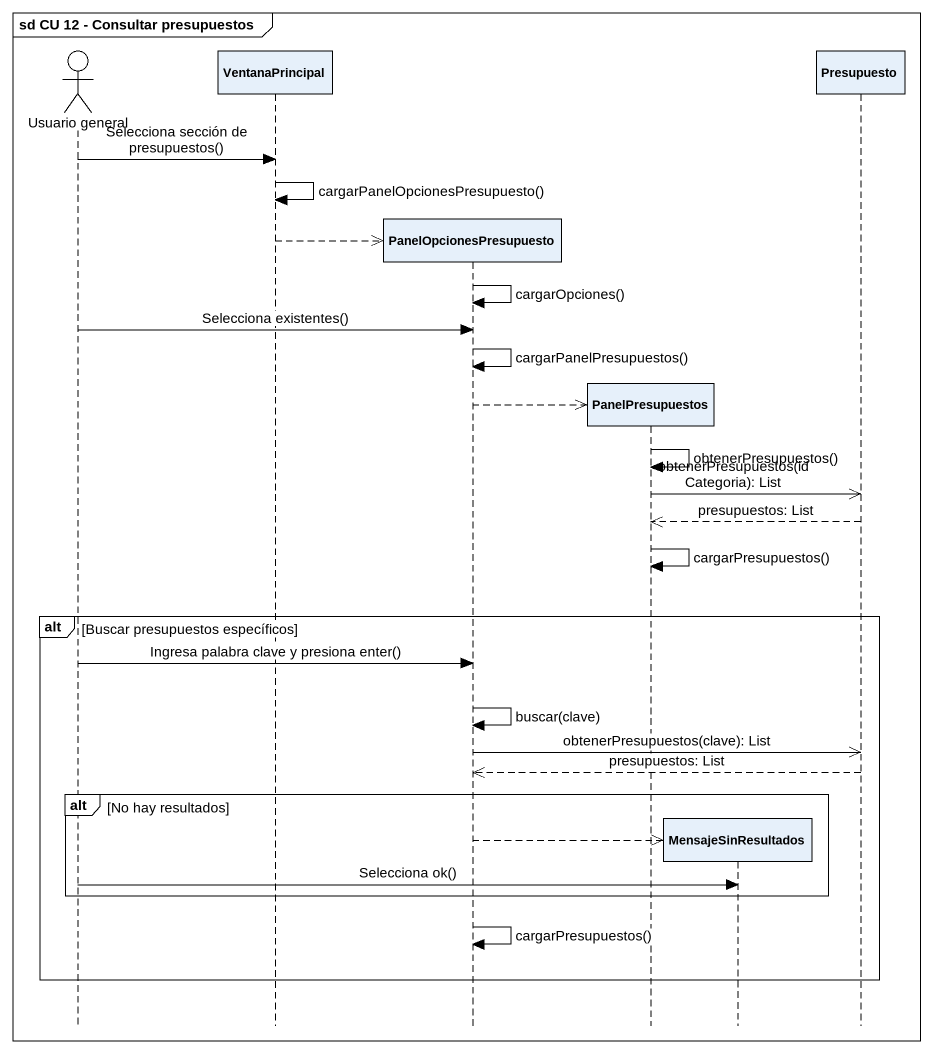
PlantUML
@startuml
mainframe sd CU 12 - Consultar presupuestos
hide footbox
actor "Usuario general" as Usuario_general
participant VentanaPrincipal
participant PanelOpcionesPresupuesto
participant PanelPresupuestos
participant MensajeSinResultados
participant Presupuesto

Usuario_general -> VentanaPrincipal : Selecciona sección de presupuestos()
VentanaPrincipal -> VentanaPrincipal : cargarPanelOpcionesPresupuesto()
VentanaPrincipal -->> PanelOpcionesPresupuesto **
PanelOpcionesPresupuesto -> PanelOpcionesPresupuesto : cargarOpciones()
Usuario_general -> PanelOpcionesPresupuesto : Selecciona existentes()
PanelOpcionesPresupuesto -> PanelOpcionesPresupuesto : cargarPanelPresupuestos()
PanelOpcionesPresupuesto -->> PanelPresupuestos **
PanelPresupuestos -> PanelPresupuestos : obtenerPresupuestos()
PanelPresupuestos ->> Presupuesto : obtenerPresupuestos(idCategoria): List
Presupuesto -->> PanelPresupuestos : presupuestos: List
PanelPresupuestos -> PanelPresupuestos : cargarPresupuestos()
alt Buscar presupuestos específicos
  Usuario_general -> PanelOpcionesPresupuesto : Ingresa palabra clave y presiona enter()
  PanelOpcionesPresupuesto -> PanelOpcionesPresupuesto : buscar(clave)
  PanelOpcionesPresupuesto ->> Presupuesto : obtenerPresupuestos(clave): List
  Presupuesto -->> PanelOpcionesPresupuesto : presupuestos: List
  alt No hay resultados
    PanelOpcionesPresupuesto -->> MensajeSinResultados **
    Usuario_general -> MensajeSinResultados : Selecciona ok()
  end
  PanelOpcionesPresupuesto -> PanelOpcionesPresupuesto : cargarPresupuestos()
end
@enduml
